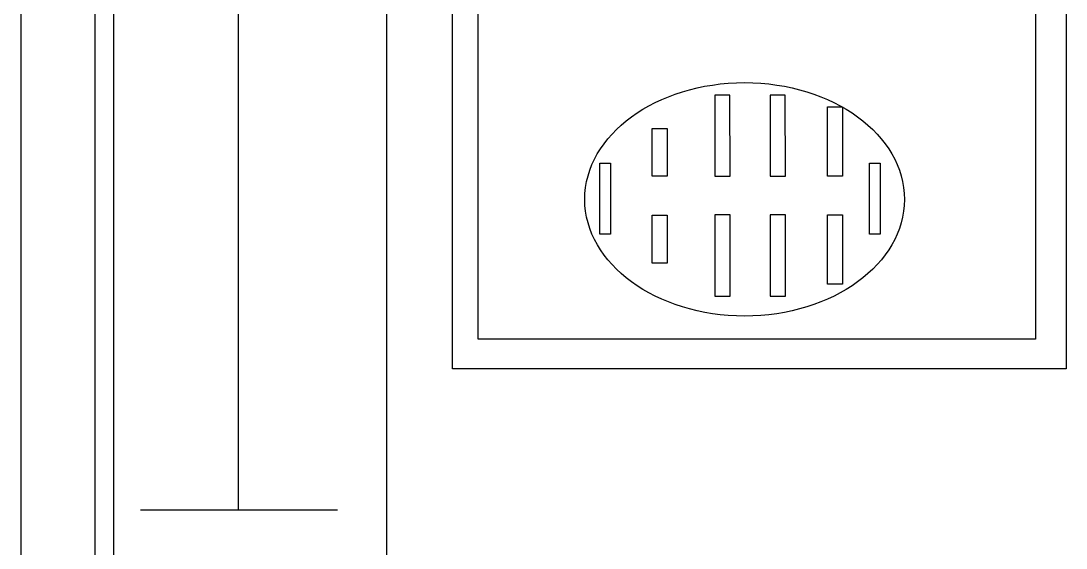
# Model space of a CAD drawing. Header units: inches. Extents: x 567429 to 582707, y 126347 to 133675.
# Drawn here: x 579785.49 to 579819.3, y 129155.76 to 129172.81 of the extents above; entities that cross this region are included whole.
import ezdxf

# ---------------------------------------------------------------- set-up
doc = ezdxf.new("R2010")
doc.units = ezdxf.units.IN
doc.header["$MEASUREMENT"] = 0
for name, color, linetype in [('BORD', 3, 'Continuous'), ('mobl', 11, 'Continuous'), ('wall kanaf', 4, 'Continuous')]:
    doc.layers.add(name, color=color, linetype=linetype)

# ---------------------------------------------------------------- blocks, each defined once
blk = doc.blocks.new('BOARD1')
at = {"layer": 'BORD', "color": 4}
blk.add_line((-77.345, 2.639), (98.928, 2.639), dxfattribs=at)
at = {"layer": 'BORD'}
for p, q in [((-33.516, 0), (33.516, 0)), ((33.516, -10.387), (-33.516, -10.387)), ((-25.172, -34.604), (-25.172, -12.731)), ((-25.172, -12.731), (5.257, -12.731)), ((-24.117, -33.511), (-24.117, -13.656)), ((-24.117, -13.656), (4.214, -13.656)), ((4.214, -33.511), (-24.117, -33.511)), ((5.257, -34.604), (-25.172, -34.604))]:
    blk.add_line(p, q, dxfattribs=at)
at = {"layer": 'BORD', "color": 3}
for p, q in [((-30.192, -1.618), (-30.192, -8.638)), ((-30.192, -5.106), (29.101, -5.106))]:
    blk.add_line(p, q, dxfattribs=at)
at = {"layer": 'BORD', "color": 2}
for p, q in [((-20.367, -18.37), (-20.367, -17.988)), ((-20.367, -17.988), (-17.839, -17.988)), ((-17.839, -17.988), (-17.839, -18.37)), ((-17.839, -18.37), (-20.367, -18.37)), ((-21.402, -20.381), (-21.402, -19.847)), ((-21.402, -19.847), (-19.695, -19.847)), ((-19.695, -19.847), (-19.695, -20.381)), ((-18.311, -20.381), (-18.311, -19.847)), ((-18.311, -19.847), (-16.604, -19.847)), ((-16.604, -19.847), (-16.604, -20.381)), ((-19.695, -20.381), (-21.402, -20.381)), ((-16.604, -20.381), (-18.311, -20.381)), ((-19.686, -22.088), (-22.576, -22.088)), ((-22.576, -22.088), (-22.576, -22.626)), ((-19.686, -22.626), (-19.686, -22.088)), ((-15.421, -22.088), (-18.311, -22.088)), ((-18.311, -22.088), (-18.311, -22.626)), ((-15.421, -22.626), (-15.421, -22.088)), ((-22.576, -22.626), (-19.686, -22.626)), ((-18.311, -22.626), (-15.421, -22.626)), ((-19.686, -24.06), (-22.576, -24.06)), ((-22.576, -24.06), (-22.576, -24.598)), ((-19.686, -24.598), (-19.686, -24.06)), ((-15.421, -24.06), (-18.311, -24.06)), ((-18.311, -24.06), (-18.311, -24.598)), ((-15.421, -24.598), (-15.421, -24.06)), ((-22.576, -24.598), (-19.686, -24.598)), ((-18.311, -24.598), (-15.421, -24.598)), ((-22.157, -26.632), (-22.157, -26.099)), ((-22.157, -26.099), (-19.686, -26.099)), ((-19.686, -26.099), (-19.686, -26.632)), ((-18.311, -26.632), (-18.311, -26.099)), ((-18.311, -26.099), (-15.84, -26.099)), ((-15.84, -26.099), (-15.84, -26.632)), ((-19.686, -26.632), (-22.157, -26.632)), ((-15.84, -26.632), (-18.311, -26.632)), ((-20.367, -27.982), (-20.367, -27.599)), ((-20.367, -27.599), (-17.839, -27.599)), ((-17.839, -27.599), (-17.839, -27.982)), ((-17.839, -27.982), (-20.367, -27.982))]:
    blk.add_line(p, q, dxfattribs=at)
at = {"layer": 'BORD', "color": 30}
blk.add_ellipse((-19.132, -23.147), major_axis=(0, -5.697), ratio=0.730008, dxfattribs=at)

msp = doc.modelspace()

# ---------------------------------------------------------------- linework, layer by layer
at = {"layer": 'mobl', "color": 15}
msp.add_line((579788.486, 129239.203), (579788.486, 129149.203), dxfattribs=at)
at = {"layer": 'wall kanaf', "color": 15, "lineweight": 20, "ltscale": 0.1}
msp.add_line((579785.486, 129445.289), (579785.486, 129020.789), dxfattribs=at)

# ---------------------------------------------------------------- block references
at = {"layer": 'BORD', "ltscale": 5, "xscale": 0.9077507259660533, "yscale": 0.9077507259660533, "zscale": 0.9077507259660533, "rotation": 90.00288558390875}
msp.add_blockref('BOARD1', (579787.887, 129184.408), dxfattribs=at)

doc.saveas('drawing.dxf')
